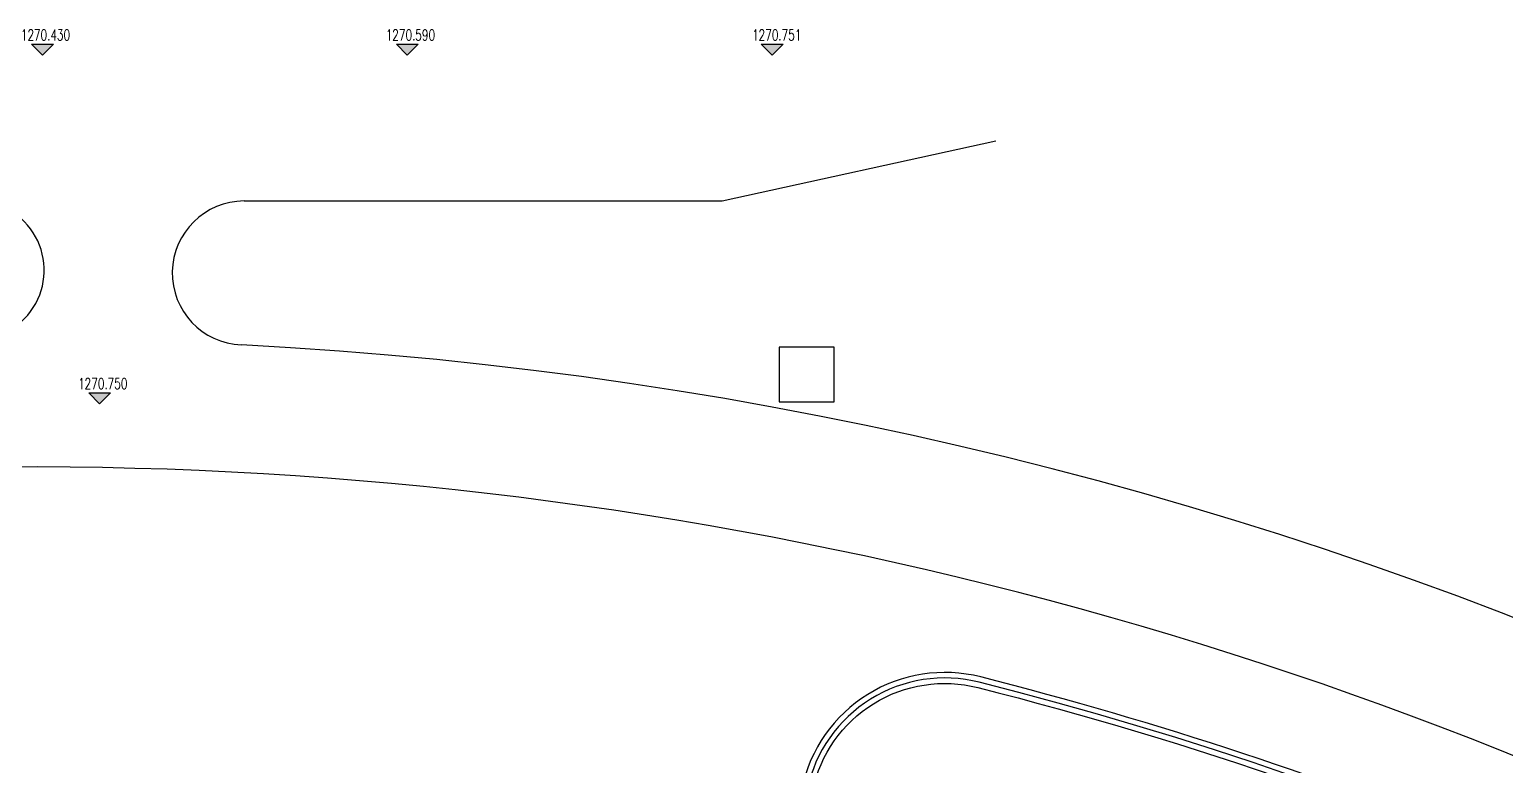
# Model space of a CAD drawing. Extents: x 1962160 to 37842216, y -162679 to 2997677.
# Drawn here: x 37613660 to 37694555, y 2957307 to 2997675 of the extents above; entities that cross this region are included whole.
import ezdxf

# ---------------------------------------------------------------- set-up
doc = ezdxf.new("R2010")
doc.units = 0
doc.header["$LTSCALE"] = 1000
doc.layers.get('0').update_dxf_attribs({"color": 8})
for name, color, linetype in [('A-DIMS-ELEV', 8, 'Continuous'), ('Column-Bridge', 8, 'Continuous'), ('DIM', 8, 'Continuous'), ('G-ACCS', 8, 'Continuous'), ('周边建筑', 8, 'Continuous')]:
    doc.layers.add(name, color=color, linetype=linetype)
doc.styles.add('_TCH_DIM', font='SIMPLEX', dxfattribs={"bigfont": 'GBCBIG'})

# ---------------------------------------------------------------- blocks, each defined once
blk = doc.blocks.new('1234')
at = {"layer": '周边建筑'}
for points in [[(900, 147897, -0.064248), (38411, 142825, 0.399227), (47734, 147881), (62644, 193769, 0.425761), (57411, 203559, 0.169589), (-81790, 195045, 0.425761), (-85791, 184690), (-65401, 140962, 0.399227), (-55531, 137079, -0.094987), (-900, 147897)], [(3507, 147308, 0.011903), (-3507, 147308), (-3530, 148158, 0.090515), (-55644, 137357, -0.399227), (-65129, 141089), (-85519, 184817, -0.425761), (-81674, 194768, -0.086179), (-11230, 210901), (-9979, 203000), (9979, 203000), (11230, 210901, -0.055481), (57329, 203270, -0.425761), (62358, 193861), (47449, 147974, -0.399227), (38489, 143115, 0.059797), (3530, 148158), (3507, 147309)], [(-53553, 204918, 0.035377), (-81906, 195322, 0.425761), (-86063, 184563), (-65672, 140835, 0.399227), (-55418, 136801, -0.08992), (-3864, 147549, -0.08992)]]:
    blk.add_lwpolyline(points, format="xyb", dxfattribs=at)
blk = doc.blocks.new('总体道路0521')
at = {"layer": 'G-ACCS'}
blk.add_lwpolyline([(35647984.276, 2918888.566), (35648010.47, 2918888.566), (35648025.47, 2918891.861)], dxfattribs=at)
for centre, radius, start, end in [((35647969.509, 2918884.766), 3.81, 270, 94.138), ((35647984.287, 2918884.616), 3.95, 90.16094, 267.64078), ((35647972.511, 2918657.177), 223.8, 2.61503, 87.0254), ((35647972.511, 2918657.177), 216.8, 34.91993, 94.11446)]:
    blk.add_arc(centre, radius, start, end, dxfattribs=at)
blk = doc.blocks.new('A$C06ac024f')
at = {"layer": 'A-DIMS-ELEV'}
for points in [[(708, 239390), (108, 239990), (1308, 239990)], [(20708, 239387), (20108, 239987), (21308, 239987)], [(40712, 239387), (40112, 239987), (41312, 239987)], [(3845, 220266), (3245, 220866), (4445, 220866)]]:
    blk.add_hatch(color=256, dxfattribs=at).paths.add_polyline_path(points)
for p, q in [((708, 239390), (108, 239990)), ((108, 239990), (1308, 239990)), ((708, 239390), (1308, 239990)), ((20708, 239387), (20108, 239987)), ((20108, 239987), (21308, 239987)), ((20708, 239387), (21308, 239987)), ((40712, 239387), (40112, 239987)), ((40112, 239987), (41312, 239987)), ((40712, 239387), (41312, 239987)), ((3845, 220266), (3245, 220866)), ((3245, 220866), (4445, 220866)), ((3845, 220266), (4445, 220866))]:
    blk.add_line(p, q, dxfattribs=at)
at = {"layer": 'Column-Bridge'}
blk.add_lwpolyline([(41096, 220365), (44096, 220365), (44096, 223365), (41096, 223365)], close=True, dxfattribs=at)
at = {"xscale": 1000, "yscale": 1000, "zscale": 1000}
blk.add_blockref('总体道路0521', (-35647972511, -2918657177), dxfattribs=at)
at = {"layer": '周边建筑', "rotation": 322.9999995626877}
blk.add_blockref('1234', (0, 0), dxfattribs=at)
at = {"layer": 'A-DIMS-ELEV', "style": '_TCH_DIM', "width": 0.705882}
for s, p in [('1270.430', (-472, 240200)), ('1270.590', (19528, 240197)), ('1270.751', (39604, 240197)), ('1270.750', (2665, 221076))]:
    blk.add_text(s, height=595, dxfattribs=at).set_placement(p)

msp = doc.modelspace()

# ---------------------------------------------------------------- block references
at = {"layer": 'DIM', "ltscale": 10}
msp.add_blockref('A$C06ac024f', (37613657.1, 2756879.8), dxfattribs=at)

doc.saveas('drawing.dxf')
